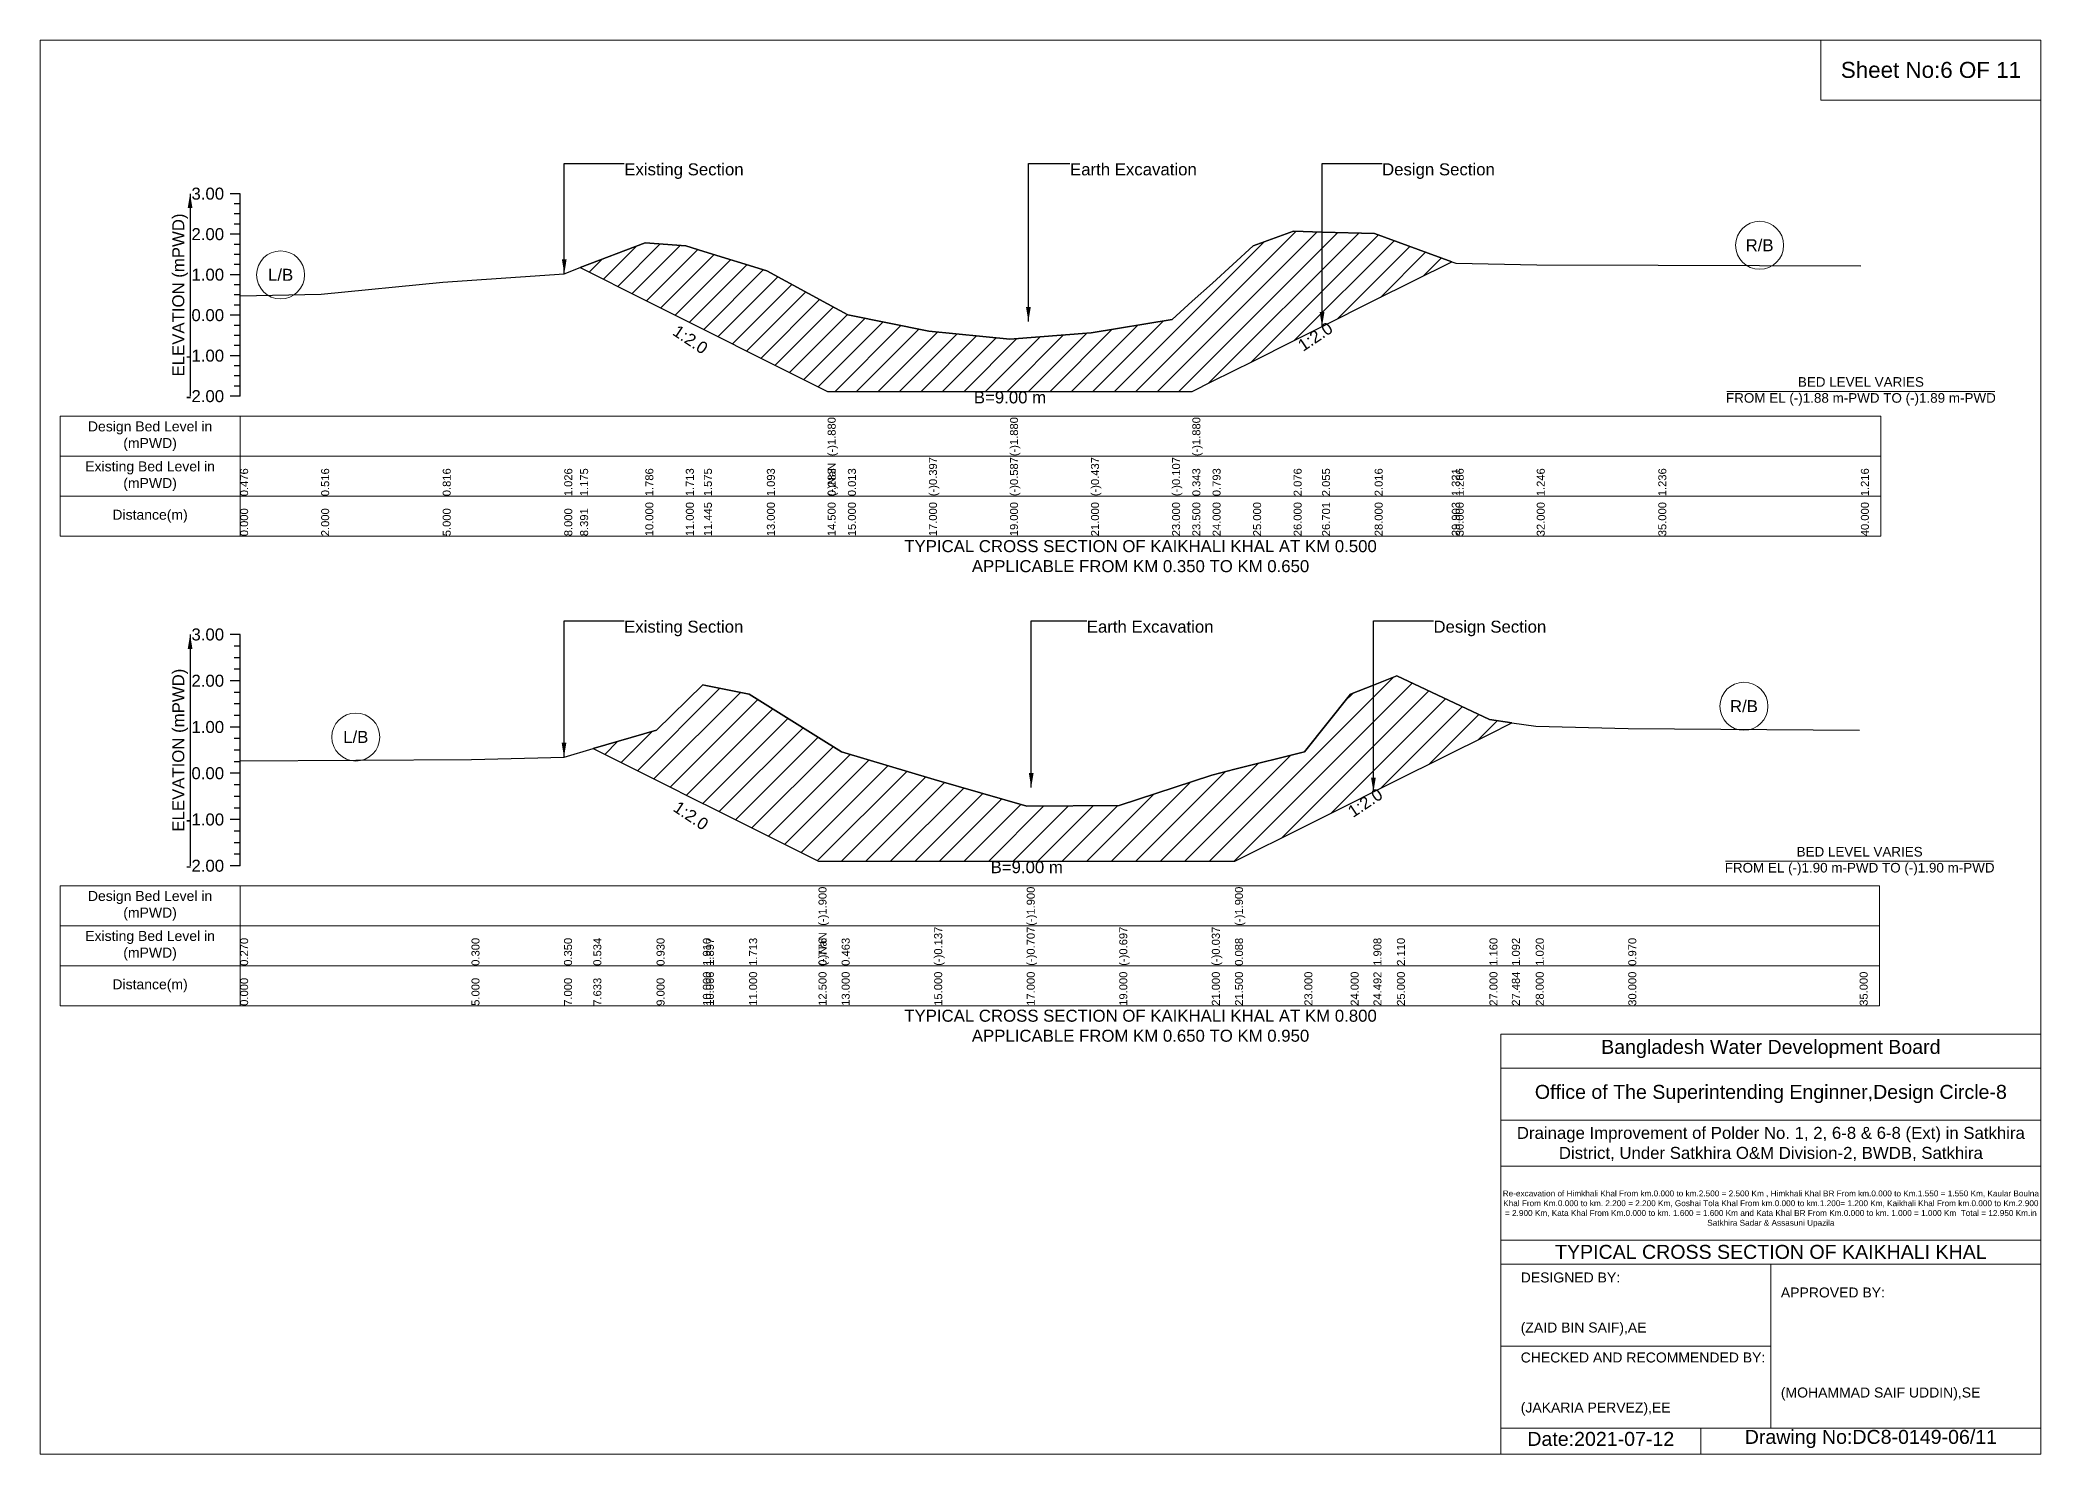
# Model space of a CAD drawing. Header units: inches. Extents: x 91000 to 628000, y -5656 to 0.
# Drawn here: x 420000 to 428000, y -5656 to 0 of the extents above; entities that cross this region are included whole.
import ezdxf

# ---------------------------------------------------------------- set-up
doc = ezdxf.new("R2010")
doc.units = ezdxf.units.IN
doc.header["$LTSCALE"] = 7
doc.header["$MEASUREMENT"] = 0
for name, color, linetype, lineweight in [('Cross section Data Border', 7, 'Continuous', 9), ('Cross Section Labels', 7, 'Continuous', 9), ('Existing_Bed_Level for Xsection', 7, 'Continuous', 25), ('Long Section Border', 7, 'Continuous', 9)]:
    doc.layers.add(name, color=color, linetype=linetype, lineweight=lineweight)
doc.styles.get("Standard").update_dxf_attribs({"font": 'arial.ttf'})
doc.dimstyles.get("Standard").update_dxf_attribs({"dimtxt": 0.18, "dimasz": 0.18, "dimexe": 0.18, "dimexo": 0.0625, "dimgap": 0.09, "dimtad": 0, "dimtih": 1, "dimtoh": 1, "dimdec": 4, "dimzin": 0, "dimdsep": 46, "dimtxsty": 'Standard', "dimcen": 0.09, "dimadec": 0, "dimazin": 0, "dimtfac": 1, "dimtdec": 4, "dimtofl": 0, "dimtmove": 0, "dimatfit": 3, "dimfxl": 1, "dimtolj": 1, "dimtzin": 0, "dimarcsym": 0})

msp = doc.modelspace()

# ---------------------------------------------------------------- hatches: boundary and pattern name
at = {"layer": 'Existing_Bed_Level for Xsection'}
h = msp.add_hatch(dxfattribs=at)
h.set_pattern_fill('ANSI31', color=256, scale=486, style=0)
h.paths.add_polyline_path([(422159.3, -910.6), (422420, -1041), (422582, -1122), (422654.2, -1158), (422906, -1284), (423149, -1405.5), (423230, -1405.5), (423554, -1405.5), (423878, -1405.5), (424202, -1405.5), (424526, -1405.5), (424607, -1405.5), (424688, -1365), (424850, -1284), (425012, -1203), (425125.6, -1146.1), (425336, -1041), (425644.3, -886.8), (425336, -774.3), (425125.6, -768), (425012, -764.6), (424850, -823.4), (424688, -972.4), (424607, -1045.3), (424526, -1118.2), (424202, -1171.7), (423878, -1196), (423554, -1165.2), (423230, -1098.8), (423149, -1055.1), (422906, -923.8), (422654.2, -845.8), (422582, -823.4), (422420, -811.6)])
h = msp.add_hatch(dxfattribs=at)
h.set_pattern_fill('ANSI31', color=256, scale=555, style=0)
h.paths.add_polyline_path([(422212.1, -2834.5), (422465, -2961), (422650, -3053.5), (422662.3, -3059.6), (422835, -3146), (423112.5, -3284.7), (423205, -3284.7), (423575, -3284.7), (423945, -3284.7), (424315, -3284.7), (424685, -3284.7), (424777.5, -3284.7), (425055, -3146), (425240, -3053.5), (425331.1, -3007.9), (425425, -2961), (425795, -2776), (425884.6, -2731.2), (425795, -2718.6), (425425, -2542.9), (425331.1, -2580.2), (425240, -2616.3), (425055, -2847.6), (424777.5, -2916.9), (424685, -2940.1), (424315, -3062.2), (423945, -3064), (423575, -2958.6), (423205, -2847.6), (423112.5, -2789.7), (422835, -2616.3), (422662.3, -2582.3), (422650, -2579.9), (422465, -2761.2)])

# ---------------------------------------------------------------- linework, layer by layer
at = {"layer": 'Cross section Data Border'}
for points in [[(420080, -1504.9), (427360, -1504.9), (427360, -1984.9), (420080, -1984.9)], [(420080, -3383.2), (427355, -3383.2), (427355, -3863.2), (420080, -3863.2)]]:
    msp.add_lwpolyline(points, close=True, dxfattribs=at)
for points in [[(420800, -1504.9), (420800, -1984.9)], [(420080, -1664.9), (427360, -1664.9)], [(420080, -1824.9), (427360, -1824.9)], [(420800, -3383.2), (420800, -3863.2)], [(420080, -3543.2), (427355, -3543.2)], [(420080, -3703.2), (427355, -3703.2)]]:
    msp.add_lwpolyline(points, dxfattribs=at)
at = {"layer": 'Cross Section Labels'}
for points in [[(426744.2, -1405.5), (427815.8, -1405.5)], [(426739.2, -3284.7), (427810.8, -3284.7)]]:
    msp.add_lwpolyline(points, dxfattribs=at)
for centre in [(426875, -821.3), (420962, -939.6), (426812.5, -2665), (421262.5, -2788)]:
    msp.add_circle(centre, 96, dxfattribs=at)
at = {"layer": 'Existing_Bed_Level for Xsection'}
for points in [[(420800, -614.9), (420760, -614.9)], [(420800, -1424.9), (420800, -1262.9), (420800, -1100.9), (420800, -938.9), (420800, -776.9), (420800, -614.9)], [(420800, -655.4), (420776, -655.4)], [(420800, -695.9), (420776, -695.9)], [(420800, -776.9), (420760, -776.9)], [(420800, -736.4), (420776, -736.4)], [(420800, -1023.8), (421124, -1017.3), (421610, -968.7), (422096, -934.7), (422159.3, -910.6), (422420, -811.6), (422582, -823.4), (422654.2, -845.8), (422906, -923.8), (423149, -1055.1), (423149, -1055.1), (423230, -1098.8), (423554, -1165.2), (423878, -1196), (423878, -1196), (424202, -1171.7), (424526, -1118.2), (424607, -1045.3), (424607, -1045.3), (424688, -972.4), (424850, -823.4), (425012, -764.6), (425125.6, -768), (425336, -774.3), (425644.3, -886.8), (425660, -892.6), (425984, -899.1), (426470, -900.7), (427280, -903.9)], [(420800, -817.4), (420776, -817.4)], [(420800, -857.9), (420776, -857.9)], [(420800, -938.9), (420760, -938.9)], [(420800, -898.4), (420776, -898.4)], [(420800, -979.4), (420776, -979.4)], [(420800, -1019.9), (420776, -1019.9)], [(420800, -1100.9), (420760, -1100.9)], [(420800, -1060.4), (420776, -1060.4)], [(420800, -1141.4), (420776, -1141.4)], [(420800, -1181.9), (420776, -1181.9)], [(420800, -1262.9), (420760, -1262.9)], [(420800, -1222.4), (420776, -1222.4)], [(420800, -1303.4), (420776, -1303.4)], [(420800, -1343.9), (420776, -1343.9)], [(420800, -1424.9), (420760, -1424.9)], [(420800, -1384.4), (420776, -1384.4)], [(420800, -2378.2), (420760, -2378.2)], [(420800, -3303.2), (420800, -3118.2), (420800, -2933.2), (420800, -2748.2), (420800, -2563.2), (420800, -2378.2)], [(420800, -2424.5), (420776, -2424.5)], [(420800, -2470.7), (420776, -2470.7)], [(420800, -2517), (420776, -2517)], [(420800, -2883.3), (421725, -2877.7), (422095, -2868.5), (422212.1, -2834.5), (422465, -2761.2), (422650, -2579.9), (422662.3, -2582.3), (422835, -2616.3), (423112.5, -2789.7), (423112.5, -2789.7), (423205, -2847.6), (423575, -2958.6), (423945, -3064), (423945, -3064), (424315, -3062.2), (424685, -2940.1), (424777.5, -2916.9), (424777.5, -2916.9), (425055, -2847.6), (425240, -2616.3), (425331.1, -2580.2), (425425, -2542.9), (425795, -2718.6), (425884.6, -2731.2), (425980, -2744.5), (426350, -2753.8), (427275, -2761.2)], [(420800, -2563.2), (420760, -2563.2)], [(420800, -2609.5), (420776, -2609.5)], [(420800, -2655.7), (420776, -2655.7)], [(420800, -2702), (420776, -2702)], [(420800, -2748.2), (420760, -2748.2)], [(420800, -2794.5), (420776, -2794.5)], [(420800, -2840.7), (420776, -2840.7)], [(420800, -2933.2), (420760, -2933.2)], [(420800, -2887), (420776, -2887)], [(420800, -2979.5), (420776, -2979.5)], [(420800, -3025.7), (420776, -3025.7)], [(420800, -3118.2), (420760, -3118.2)], [(420800, -3072), (420776, -3072)], [(420800, -3164.5), (420776, -3164.5)], [(420800, -3210.7), (420776, -3210.7)], [(420800, -3257), (420776, -3257)], [(420800, -3303.2), (420760, -3303.2)]]:
    msp.add_lwpolyline(points, dxfattribs=at)
for points in [[(422159.3, -910.6), (422420, -1041), (422582, -1122), (422654.2, -1158), (422906, -1284), (423149, -1405.5), (423149, -1405.5), (423230, -1405.5), (423554, -1405.5), (423878, -1405.5), (423878, -1405.5), (424202, -1405.5), (424526, -1405.5), (424607, -1405.5), (424607, -1405.5), (424688, -1365), (424850, -1284), (425012, -1203), (425125.6, -1146.1), (425336, -1041), (425644.3, -886.8), (425336, -774.3), (425125.6, -768), (425012, -764.6), (424850, -823.4), (424688, -972.4), (424607, -1045.3), (424607, -1045.3), (424526, -1118.2), (424202, -1171.7), (423878, -1196), (423878, -1196), (423554, -1165.2), (423230, -1098.8), (423149, -1055.1), (423149, -1055.1), (422906, -923.8), (422654.2, -845.8), (422582, -823.4), (422420, -811.6)], [(422212.1, -2834.5), (422212.1, -2834.5), (422465, -2961), (422650, -3053.5), (422662.3, -3059.6), (422835, -3146), (423112.5, -3284.7), (423112.5, -3284.7), (423205, -3284.7), (423575, -3284.7), (423945, -3284.7), (423945, -3284.7), (424315, -3284.7), (424685, -3284.7), (424777.5, -3284.7), (424777.5, -3284.7), (425055, -3146), (425240, -3053.5), (425331.1, -3007.9), (425425, -2961), (425795, -2776), (425884.6, -2731.2), (425795, -2718.6), (425425, -2542.9), (425331.1, -2580.2), (425240, -2616.3), (425055, -2847.6), (424777.5, -2916.9), (424777.5, -2916.9), (424685, -2940.1), (424315, -3062.2), (423945, -3064), (423945, -3064), (423575, -2958.6), (423205, -2847.6), (423112.5, -2789.7), (423112.5, -2789.7), (422835, -2616.3), (422662.3, -2582.3), (422650, -2579.9), (422465, -2761.2), (422212.1, -2834.5)]]:
    msp.add_lwpolyline(points, close=True, dxfattribs=at)
at = {"layer": 'Long Section Border'}
for points in [[(420000, 0), (428000, 0), (428000, -5656), (420000, -5656)], [(427120, 0), (428000, 0), (428000, -240), (427120, -240)]]:
    msp.add_lwpolyline(points, close=True, dxfattribs=at)
for points in [[(425840, -5656), (425840, -3976), (428000, -3976)], [(425840, -4112), (428000, -4112)], [(425840, -4320), (428000, -4320)], [(425840, -4504), (428000, -4504)], [(425840, -4800), (428000, -4800)], [(425840, -4896), (428000, -4896)], [(426920, -4896), (426920, -5552)], [(425840, -5224), (426920, -5224)], [(425840, -5552), (428000, -5552)], [(426640, -5552), (426640, -5656)]]:
    msp.add_lwpolyline(points, dxfattribs=at)

# ---------------------------------------------------------------- texts
at = {"layer": 'Cross section Data Border', "char_height": 40, "width": 640, "attachment_point": 5}
for s, insert in [('Design Bed Level in (mPWD)', (420440, -1584.9)), ('Existing Bed Level in (mPWD)', (420440, -1744.9)), ('Distance(m)', (420440, -1904.9)), ('Design Bed Level in (mPWD)', (420440, -3463.2)), ('Existing Bed Level in (mPWD)', (420440, -3623.2)), ('Distance(m)', (420440, -3783.2))]:
    msp.add_mtext(s, dxfattribs=dict(at, insert=insert))
at = {"layer": 'Cross Section Labels'}
for s, insert, char_height, attachment_point in [('Existing Section', (422336, -493.4), 48, 1), ('Earth Excavation', (424118, -493.4), 48, 1), ('Design Section', (425365.6, -493.4), 48, 1), ('R/B', (426875, -821.3), 48, 5), ('L/B', (420962, -939.6), 48, 5), ('BED LEVEL VARIES ^JFROM EL (-)1.88 m-PWD TO (-)1.89 m-PWD', (427280, -1405.5), 38.4, 5), ('B=9.00 m', (423878, -1405.5), 48, 2), ('TYPICAL CROSS SECTION OF KAIKHALI KHAL AT KM 0.500^JAPPLICABLE FROM KM 0.350 TO KM 0.650', (424400, -2064.9), 48, 5), ('Existing Section', (422335, -2322.7), 48, 1), ('Earth Excavation', (424185, -2322.7), 48, 1), ('Design Section', (425571.1, -2322.7), 48, 1), ('R/B', (426812.5, -2665), 48, 5), ('L/B', (421262.5, -2788), 48, 5), ('BED LEVEL VARIES ^JFROM EL (-)1.90 m-PWD TO (-)1.90 m-PWD', (427275, -3284.7), 38.4, 5), ('B=9.00 m', (423945, -3284.7), 48, 2), ('TYPICAL CROSS SECTION OF KAIKHALI KHAL AT KM 0.800^JAPPLICABLE FROM KM 0.650 TO KM 0.950', (424400, -3943.2), 48, 5)]:
    msp.add_mtext(s, dxfattribs=dict(at, insert=insert, char_height=char_height, attachment_point=attachment_point))
at = {"layer": 'Cross Section Labels', "char_height": 48, "attachment_point": 2}
for insert, rotation in [((422613.7, -1178.3), 326.30993), ((425085.1, -1166.4), 33.69007), ((425284.8, -3031.1), 33.69007), ((422616, -3082.7), 326.30993)]:
    msp.add_mtext('1:2.0', dxfattribs=dict(at, insert=insert, rotation=rotation))
at = {"layer": 'Existing_Bed_Level for Xsection', "char_height": 48, "attachment_point": 6}
for s, insert in [('3.00', (420736, -614.9)), ('2.00', (420736, -776.9)), ('1.00', (420736, -938.9)), ('0.00', (420736, -1100.9)), ('-1.00', (420736, -1262.9)), ('-2.00', (420736, -1424.9)), ('3.00', (420736, -2378.2)), ('2.00', (420736, -2563.2)), ('1.00', (420736, -2748.2)), ('0.00', (420736, -2933.2)), ('-1.00', (420736, -3118.2)), ('-2.00', (420736, -3303.2))]:
    msp.add_mtext(s, dxfattribs=dict(at, insert=insert))
at = {"layer": 'Existing_Bed_Level for Xsection', "rotation": 90}
for s, insert, char_height, attachment_point in [('ELEVATION (mPWD)', (420560, -1019.9), 48, 5), ('(-)1.880', (423149, -1664.9), 32, 1), ('(-)1.880', (423878, -1664.9), 32, 1), ('(-)1.880', (424607, -1664.9), 32, 1), ('(-)0.397', (423554, -1824.9), 32, 1), ('(-)0.587', (423878, -1824.9), 32, 1), ('(-)0.587', (423878, -1824.9), 32, 1), ('(-)0.437', (424202, -1824.9), 32, 1), ('(-)0.107', (424526, -1824.9), 32, 1), ('0.476', (420800, -1824.9), 32, 1), ('0.516', (421124, -1824.9), 32, 1), ('0.816', (421610, -1824.9), 32, 1), ('1.026', (422096, -1824.9), 32, 1), ('1.175', (422159.3, -1824.9), 32, 1), ('1.786', (422420, -1824.9), 32, 1), ('1.713', (422582, -1824.9), 32, 1), ('1.713', (422582, -1824.9), 32, 1), ('1.575', (422654.2, -1824.9), 32, 1), ('1.093', (422906, -1824.9), 32, 1), ('(-)NaN', (423149, -1824.9), 32, 1), ('(-)NaN', (423149, -1824.9), 32, 1), ('0.283', (423149, -1824.9), 32, 1), ('0.283', (423149, -1824.9), 32, 1), ('0.013', (423230, -1824.9), 32, 1), ('0.343', (424607, -1824.9), 32, 1), ('0.343', (424607, -1824.9), 32, 1), ('0.343', (424607, -1824.9), 32, 1), ('0.793', (424688, -1824.9), 32, 1), ('2.076', (425012, -1824.9), 32, 1), ('2.055', (425125.6, -1824.9), 32, 1), ('2.016', (425336, -1824.9), 32, 1), ('1.321', (425644.3, -1824.9), 32, 1), ('1.286', (425660, -1824.9), 32, 1), ('1.246', (425984, -1824.9), 32, 1), ('1.236', (426470, -1824.9), 32, 1), ('1.216', (427280, -1824.9), 32, 1), ('0.000', (420800, -1984.9), 32, 1), ('2.000', (421124, -1984.9), 32, 1), ('5.000', (421610, -1984.9), 32, 1), ('8.000', (422096, -1984.9), 32, 1), ('8.391', (422159.3, -1984.9), 32, 1), ('10.000', (422420, -1984.9), 32, 1), ('11.000', (422582, -1984.9), 32, 1), ('11.445', (422654.2, -1984.9), 32, 1), ('13.000', (422906, -1984.9), 32, 1), ('14.500', (423149, -1984.9), 32, 1), ('14.500', (423149, -1984.9), 32, 1), ('14.500', (423149, -1984.9), 32, 1), ('15.000', (423230, -1984.9), 32, 1), ('17.000', (423554, -1984.9), 32, 1), ('19.000', (423878, -1984.9), 32, 1), ('19.000', (423878, -1984.9), 32, 1), ('19.000', (423878, -1984.9), 32, 1), ('21.000', (424202, -1984.9), 32, 1), ('23.000', (424526, -1984.9), 32, 1), ('23.500', (424607, -1984.9), 32, 1), ('23.500', (424607, -1984.9), 32, 1), ('23.500', (424607, -1984.9), 32, 1), ('24.000', (424688, -1984.9), 32, 1), ('25.000', (424850, -1984.9), 32, 1), ('26.000', (425012, -1984.9), 32, 1), ('26.701', (425125.6, -1984.9), 32, 1), ('28.000', (425336, -1984.9), 32, 1), ('29.903', (425644.3, -1984.9), 32, 1), ('30.000', (425660, -1984.9), 32, 1), ('32.000', (425984, -1984.9), 32, 1), ('35.000', (426470, -1984.9), 32, 1), ('40.000', (427280, -1984.9), 32, 1), ('ELEVATION (mPWD)', (420560, -2840.7), 48, 5), ('(-)1.900', (423112.5, -3543.2), 32, 1), ('(-)1.900', (423945, -3543.2), 32, 1), ('(-)1.900', (424777.5, -3543.2), 32, 1), ('0.270', (420800, -3703.2), 32, 1), ('0.300', (421725, -3703.2), 32, 1), ('0.350', (422095, -3703.2), 32, 1), ('0.534', (422212.1, -3703.2), 32, 1), ('0.930', (422465, -3703.2), 32, 1), ('0.930', (422465, -3703.2), 32, 1), ('1.910', (422650, -3703.2), 32, 1), ('1.897', (422662.3, -3703.2), 32, 1), ('1.713', (422835, -3703.2), 32, 1), ('1.713', (422835, -3703.2), 32, 1), ('(-)NaN', (423112.5, -3703.2), 32, 1), ('(-)NaN', (423112.5, -3703.2), 32, 1), ('(-)NaN', (423112.5, -3703.2), 32, 1), ('0.776', (423112.5, -3703.2), 32, 1), ('0.776', (423112.5, -3703.2), 32, 1), ('0.463', (423205, -3703.2), 32, 1), ('0.463', (423205, -3703.2), 32, 1), ('(-)0.137', (423575, -3703.2), 32, 1), ('(-)0.707', (423945, -3703.2), 32, 1), ('(-)0.707', (423945, -3703.2), 32, 1), ('(-)0.697', (424315, -3703.2), 32, 1), ('(-)0.037', (424685, -3703.2), 32, 1), ('0.088', (424777.5, -3703.2), 32, 1), ('0.088', (424777.5, -3703.2), 32, 1), ('1.908', (425331.1, -3703.2), 32, 1), ('2.110', (425425, -3703.2), 32, 1), ('1.160', (425795, -3703.2), 32, 1), ('1.092', (425884.6, -3703.2), 32, 1), ('1.020', (425980, -3703.2), 32, 1), ('0.970', (426350, -3703.2), 32, 1), ('0.000', (420800, -3863.2), 32, 1), ('5.000', (421725, -3863.2), 32, 1), ('7.000', (422095, -3863.2), 32, 1), ('7.633', (422212.1, -3863.2), 32, 1), ('9.000', (422465, -3863.2), 32, 1), ('10.000', (422650, -3863.2), 32, 1), ('10.066', (422662.3, -3863.2), 32, 1), ('11.000', (422835, -3863.2), 32, 1), ('12.500', (423112.5, -3863.2), 32, 1), ('12.500', (423112.5, -3863.2), 32, 1), ('12.500', (423112.5, -3863.2), 32, 1), ('13.000', (423205, -3863.2), 32, 1), ('15.000', (423575, -3863.2), 32, 1), ('17.000', (423945, -3863.2), 32, 1), ('17.000', (423945, -3863.2), 32, 1), ('17.000', (423945, -3863.2), 32, 1), ('19.000', (424315, -3863.2), 32, 1), ('21.000', (424685, -3863.2), 32, 1), ('21.500', (424777.5, -3863.2), 32, 1), ('21.500', (424777.5, -3863.2), 32, 1), ('21.500', (424777.5, -3863.2), 32, 1), ('23.000', (425055, -3863.2), 32, 1), ('24.000', (425240, -3863.2), 32, 1), ('24.492', (425331.1, -3863.2), 32, 1), ('25.000', (425425, -3863.2), 32, 1), ('27.000', (425795, -3863.2), 32, 1), ('27.484', (425884.6, -3863.2), 32, 1), ('28.000', (425980, -3863.2), 32, 1), ('30.000', (426350, -3863.2), 32, 1), ('35.000', (427275, -3863.2), 32, 1)]:
    msp.add_mtext(s, dxfattribs=dict(at, insert=insert, char_height=char_height, attachment_point=attachment_point))
at = {"layer": 'Long Section Border', "attachment_point": 5}
for s, insert, char_height in [('Sheet No:6 OF 11', (427560, -120), 64), ('Bangladesh Water Development Board', (426920, -4036), 56), ('Office of The Superintending Enginner,Design Circle-8', (426920, -4216), 56)]:
    msp.add_mtext(s, dxfattribs=dict(at, insert=insert, char_height=char_height))
at = {"layer": 'Long Section Border'}
for s, insert, char_height, width, attachment_point in [('Drainage Improvement of Polder No. 1, 2, 6-8 & 6-8 (Ext) in Satkhira District, Under Satkhira O&M Division-2, BWDB, Satkhira', (426920, -4416), 48, 2240, 5), ('Re-excavation of Himkhali Khal From km.0.000 to km.2.500 = 2.500 Km , Himkhali Khal BR From km.0.000 to Km.1.550 = 1.550 Km, Kaular Boulna Khal From Km.0.000 to km. 2.200 = 2.200 Km, Goshai Tola Khal From km.0.000 to km.1.200= 1.200 Km, Kaikhali Khal From km.0.000 to Km.2.900 = 2.900 Km, Kata Khal From Km.0.000 to km. 1.600 = 1.600 Km and Kata Khal BR From Km.0.000 to km. 1.000 = 1.000 Km  Total = 12.950 Km.in Satkhira Sadar & Assasuni Upazila', (426920, -4676), 23.4814, 2160, 5), ('TYPICAL CROSS SECTION OF KAIKHALI KHAL', (426920, -4848), 56, 2240, 5), ('DESIGNED BY:^J^J^J(ZAID BIN SAIF),AE', (425920, -5056), 40, 1120, 4), ('APPROVED BY:^J^J^J^J^J^J(MOHAMMAD SAIF UDDIN),SE', (426960, -5216), 40, 1120, 4), ('CHECKED AND RECOMMENDED BY:^J^J^J(JAKARIA PERVEZ),EE', (425920, -5376), 40, 1120, 4), ('Date:2021-07-12', (426240, -5596), 56, 1120, 5), ('Drawing No:DC8-0149-06/11', (427320, -5596), 56, 1760, 5)]:
    msp.add_mtext(s, dxfattribs=dict(at, insert=insert, char_height=char_height, width=width, attachment_point=attachment_point))

# ---------------------------------------------------------------- leaders
at = {"layer": 'Cross Section Labels', "annotation_type": 0, "has_hookline": 1, "hookline_direction": 0}
for points, text_width in [([(422096, -934.7), (422096, -493.4), (422335.9, -493.4)], 467.2), ([(423951.6, -1126), (423951.6, -493.4), (424117.9, -493.4)], 497), ([(425125.6, -1146.1), (425125.6, -493.4), (425365.5, -493.4)], 441.2), ([(422095, -2868.5), (422095, -2322.7), (422334.9, -2322.7)], 467.2), ([(423962.9, -2990), (423962.9, -2322.7), (424184.9, -2322.7)], 497), ([(425331.1, -3007.9), (425331.1, -2322.7), (425571, -2322.7)], 441.2)]:
    msp.add_leader(points, dimstyle='Standard', override={"dimasz": 57.6}, dxfattribs=dict(at, text_width=text_width))
at = {"layer": 'Existing_Bed_Level for Xsection'}
for points in [[(420600, -614.9), (420600, -1424.9)], [(420600, -2378.2), (420600, -3303.2)]]:
    msp.add_leader(points, dimstyle='Standard', override={"dimasz": 57.6}, dxfattribs=at)

doc.saveas('drawing.dxf')
